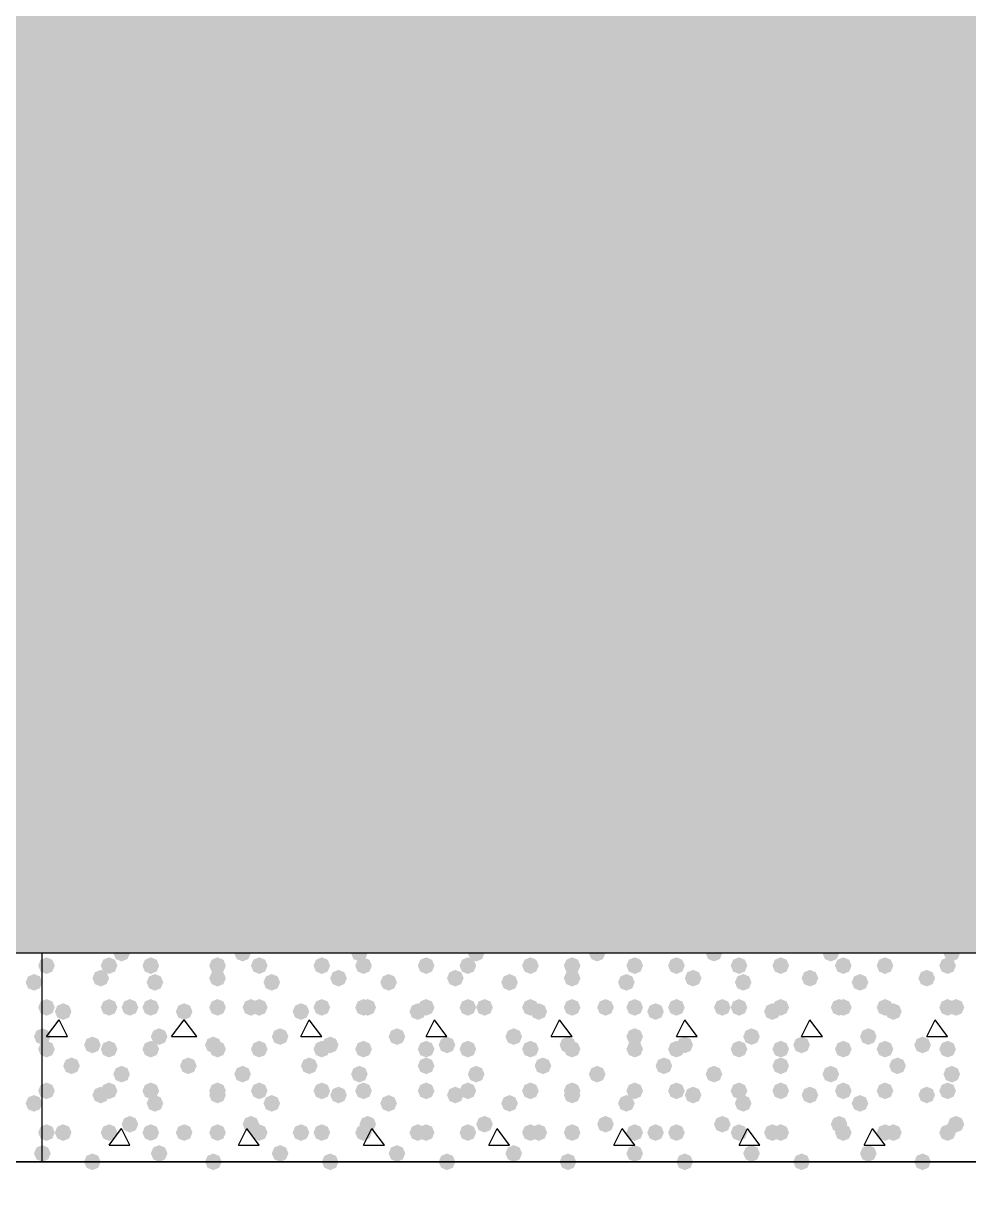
# Model space of a CAD drawing. Header units: millimetres. Extents: x 0 to 420, y 0 to 297.
# Drawn here: x 54.72 to 64.3, y 183.03 to 194.98 of the extents above; entities that cross this region are included whole.
import ezdxf

# ---------------------------------------------------------------- set-up
doc = ezdxf.new("R2010")
doc.units = ezdxf.units.MM
doc.layers.get('0').update_dxf_attribs({"linetype": 'CONTINUOUS'})

msp = doc.modelspace()

# ---------------------------------------------------------------- hatches: boundary and pattern name
at = {"true_color": 0x000008}
h = msp.add_hatch(color=0, dxfattribs=at)
h.paths.add_polyline_path([(201.125667, 204.639333), (39.708667, 204.639333), (201.125667, 185.547)], flags=0)
h.paths.add_polyline_path([(39.708667, 204.639333), (201.125667, 185.547), (39.708667, 185.547)], flags=0)
for points in [[(55.795333, 185.547), (55.770463, 185.487204), (55.710667, 185.462333), (55.650871, 185.487204), (55.626, 185.547), (55.650871, 185.606796), (55.710667, 185.631667), (55.770462, 185.606796)], [(57.023, 185.547), (56.998129, 185.487204), (56.938333, 185.462333), (56.878538, 185.487204), (56.853667, 185.547), (56.878537, 185.606796), (56.938333, 185.631667), (56.998129, 185.606796)], [(58.208333, 185.547), (58.183463, 185.487204), (58.123667, 185.462333), (58.063871, 185.487204), (58.039, 185.547), (58.063871, 185.606796), (58.123667, 185.631667), (58.183462, 185.606796)], [(59.393667, 185.547), (59.368796, 185.487204), (59.309, 185.462333), (59.249204, 185.487204), (59.224333, 185.547), (59.249204, 185.606796), (59.309, 185.631667), (59.368796, 185.606796)], [(60.621333, 185.547), (60.596462, 185.487204), (60.536667, 185.462333), (60.476871, 185.487204), (60.452, 185.547), (60.476871, 185.606796), (60.536667, 185.631667), (60.596462, 185.606796)], [(61.806667, 185.547), (61.781796, 185.487204), (61.722, 185.462333), (61.662204, 185.487204), (61.637333, 185.547), (61.662204, 185.606796), (61.722, 185.631667), (61.781796, 185.606796)], [(62.992, 185.547), (62.967129, 185.487204), (62.907333, 185.462333), (62.847538, 185.487204), (62.822667, 185.547), (62.847537, 185.606796), (62.907333, 185.631667), (62.967129, 185.606796)], [(64.219667, 185.547), (64.194796, 185.487204), (64.135, 185.462333), (64.075204, 185.487204), (64.050333, 185.547), (64.075204, 185.606796), (64.135, 185.631667), (64.194796, 185.606796)], [(55.033333, 185.42), (55.008463, 185.360204), (54.948667, 185.335333), (54.888871, 185.360204), (54.864, 185.42), (54.888871, 185.479796), (54.948667, 185.504667), (55.008462, 185.479796)], [(55.668333, 185.42), (55.643463, 185.360204), (55.583667, 185.335333), (55.523871, 185.360204), (55.499, 185.42), (55.523871, 185.479796), (55.583667, 185.504667), (55.643462, 185.479796)], [(56.091667, 185.42), (56.066796, 185.360204), (56.007, 185.335333), (55.947204, 185.360204), (55.922333, 185.42), (55.947204, 185.479796), (56.007, 185.504667), (56.066796, 185.479796)], [(56.769, 185.42), (56.744129, 185.360204), (56.684333, 185.335333), (56.624538, 185.360204), (56.599667, 185.42), (56.624537, 185.479796), (56.684333, 185.504667), (56.744129, 185.479796)], [(57.192333, 185.42), (57.167463, 185.360204), (57.107667, 185.335333), (57.047871, 185.360204), (57.023, 185.42), (57.047871, 185.479796), (57.107667, 185.504667), (57.167462, 185.479796)], [(57.827333, 185.42), (57.802463, 185.360204), (57.742667, 185.335333), (57.682871, 185.360204), (57.658, 185.42), (57.682871, 185.479796), (57.742667, 185.504667), (57.802462, 185.479796)], [(58.250667, 185.42), (58.225796, 185.360204), (58.166, 185.335333), (58.106204, 185.360204), (58.081333, 185.42), (58.106204, 185.479796), (58.166, 185.504667), (58.225796, 185.479796)], [(58.885667, 185.42), (58.860796, 185.360204), (58.801, 185.335333), (58.741204, 185.360204), (58.716333, 185.42), (58.741204, 185.479796), (58.801, 185.504667), (58.860796, 185.479796)], [(59.309, 185.42), (59.284129, 185.360204), (59.224333, 185.335333), (59.164538, 185.360204), (59.139667, 185.42), (59.164537, 185.479796), (59.224333, 185.504667), (59.284129, 185.479796)], [(59.944, 185.42), (59.919129, 185.360204), (59.859333, 185.335333), (59.799538, 185.360204), (59.774667, 185.42), (59.799537, 185.479796), (59.859333, 185.504667), (59.919129, 185.479796)], [(60.367333, 185.42), (60.342463, 185.360204), (60.282667, 185.335333), (60.222871, 185.360204), (60.198, 185.42), (60.222871, 185.479796), (60.282667, 185.504667), (60.342462, 185.479796)], [(61.002333, 185.42), (60.977463, 185.360204), (60.917667, 185.335333), (60.857871, 185.360204), (60.833, 185.42), (60.857871, 185.479796), (60.917667, 185.504667), (60.977462, 185.479796)], [(61.425667, 185.42), (61.400796, 185.360204), (61.341, 185.335333), (61.281204, 185.360204), (61.256333, 185.42), (61.281204, 185.479796), (61.341, 185.504667), (61.400796, 185.479796)], [(62.060667, 185.42), (62.035796, 185.360204), (61.976, 185.335333), (61.916204, 185.360204), (61.891333, 185.42), (61.916204, 185.479796), (61.976, 185.504667), (62.035796, 185.479796)], [(62.484, 185.42), (62.459129, 185.360204), (62.399333, 185.335333), (62.339538, 185.360204), (62.314667, 185.42), (62.339537, 185.479796), (62.399333, 185.504667), (62.459129, 185.479796)], [(63.119, 185.42), (63.094129, 185.360204), (63.034333, 185.335333), (62.974538, 185.360204), (62.949667, 185.42), (62.974537, 185.479796), (63.034333, 185.504667), (63.094129, 185.479796)], [(63.542333, 185.42), (63.517463, 185.360204), (63.457667, 185.335333), (63.397871, 185.360204), (63.373, 185.42), (63.397871, 185.479796), (63.457667, 185.504667), (63.517462, 185.479796)], [(64.177333, 185.42), (64.152463, 185.360204), (64.092667, 185.335333), (64.032871, 185.360204), (64.008, 185.42), (64.032871, 185.479796), (64.092667, 185.504667), (64.152462, 185.479796)], [(55.583667, 185.293), (55.558796, 185.233204), (55.499, 185.208333), (55.439204, 185.233204), (55.414333, 185.293), (55.439204, 185.352796), (55.499, 185.377667), (55.558796, 185.352796)], [(56.134, 185.250667), (56.109129, 185.190871), (56.049333, 185.166), (55.989538, 185.190871), (55.964667, 185.250667), (55.989537, 185.310462), (56.049333, 185.335333), (56.109129, 185.310463)], [(56.769, 185.293), (56.744129, 185.233204), (56.684333, 185.208333), (56.624538, 185.233204), (56.599667, 185.293), (56.624537, 185.352796), (56.684333, 185.377667), (56.744129, 185.352796)], [(57.319333, 185.250667), (57.294462, 185.190871), (57.234667, 185.166), (57.174871, 185.190871), (57.15, 185.250667), (57.174871, 185.310462), (57.234667, 185.335333), (57.294462, 185.310463)], [(57.996667, 185.293), (57.971796, 185.233204), (57.912, 185.208333), (57.852204, 185.233204), (57.827333, 185.293), (57.852204, 185.352796), (57.912, 185.377667), (57.971796, 185.352796)], [(58.504667, 185.250667), (58.479796, 185.190871), (58.42, 185.166), (58.360204, 185.190871), (58.335333, 185.250667), (58.360204, 185.310462), (58.42, 185.335333), (58.479796, 185.310463)], [(59.182, 185.293), (59.157129, 185.233204), (59.097333, 185.208333), (59.037538, 185.233204), (59.012667, 185.293), (59.037537, 185.352796), (59.097333, 185.377667), (59.157129, 185.352796)], [(59.732333, 185.250667), (59.707463, 185.190871), (59.647667, 185.166), (59.587871, 185.190871), (59.563, 185.250667), (59.587871, 185.310462), (59.647667, 185.335333), (59.707462, 185.310463)], [(60.367333, 185.293), (60.342463, 185.233204), (60.282667, 185.208333), (60.222871, 185.233204), (60.198, 185.293), (60.222871, 185.352796), (60.282667, 185.377667), (60.342462, 185.352796)], [(60.917667, 185.250667), (60.892796, 185.190871), (60.833, 185.166), (60.773204, 185.190871), (60.748333, 185.250667), (60.773204, 185.310462), (60.833, 185.335333), (60.892796, 185.310463)], [(61.595, 185.293), (61.570129, 185.233204), (61.510333, 185.208333), (61.450538, 185.233204), (61.425667, 185.293), (61.450537, 185.352796), (61.510333, 185.377667), (61.570129, 185.352796)], [(62.103, 185.250667), (62.078129, 185.190871), (62.018333, 185.166), (61.958537, 185.190871), (61.933667, 185.250667), (61.958537, 185.310462), (62.018333, 185.335333), (62.078129, 185.310463)], [(62.780333, 185.293), (62.755463, 185.233204), (62.695667, 185.208333), (62.635871, 185.233204), (62.611, 185.293), (62.635871, 185.352796), (62.695667, 185.377667), (62.755462, 185.352796)], [(63.288333, 185.250667), (63.263463, 185.190871), (63.203667, 185.166), (63.143871, 185.190871), (63.119, 185.250667), (63.143871, 185.310462), (63.203667, 185.335333), (63.263462, 185.310463)], [(63.965667, 185.293), (63.940796, 185.233204), (63.881, 185.208333), (63.821204, 185.233204), (63.796333, 185.293), (63.821204, 185.352796), (63.881, 185.377667), (63.940796, 185.352796)], [(55.033333, 184.996667), (55.008463, 184.936871), (54.948667, 184.912), (54.888871, 184.936871), (54.864, 184.996667), (54.888871, 185.056462), (54.948667, 185.081333), (55.008462, 185.056463)], [(55.202667, 184.954333), (55.177796, 184.894537), (55.118, 184.869667), (55.058204, 184.894537), (55.033333, 184.954333), (55.058204, 185.014129), (55.118, 185.039), (55.177796, 185.014129)], [(55.668333, 184.996667), (55.643463, 184.936871), (55.583667, 184.912), (55.523871, 184.936871), (55.499, 184.996667), (55.523871, 185.056462), (55.583667, 185.081333), (55.643462, 185.056463)], [(55.88, 184.996667), (55.855129, 184.936871), (55.795333, 184.912), (55.735538, 184.936871), (55.710667, 184.996667), (55.735537, 185.056462), (55.795333, 185.081333), (55.855129, 185.056463)], [(56.091667, 184.996667), (56.066796, 184.936871), (56.007, 184.912), (55.947204, 184.936871), (55.922333, 184.996667), (55.947204, 185.056462), (56.007, 185.081333), (56.066796, 185.056463)], [(56.430333, 184.954333), (56.405463, 184.894537), (56.345667, 184.869667), (56.285871, 184.894537), (56.261, 184.954333), (56.285871, 185.014129), (56.345667, 185.039), (56.405462, 185.014129)], [(56.769, 184.996667), (56.744129, 184.936871), (56.684333, 184.912), (56.624538, 184.936871), (56.599667, 184.996667), (56.624537, 185.056462), (56.684333, 185.081333), (56.744129, 185.056463)], [(57.107667, 184.996667), (57.082796, 184.936871), (57.023, 184.912), (56.963204, 184.936871), (56.938333, 184.996667), (56.963204, 185.056462), (57.023, 185.081333), (57.082796, 185.056463)], [(57.192333, 184.996667), (57.167463, 184.936871), (57.107667, 184.912), (57.047871, 184.936871), (57.023, 184.996667), (57.047871, 185.056462), (57.107667, 185.081333), (57.167462, 185.056463)], [(57.615667, 184.954333), (57.590796, 184.894537), (57.531, 184.869667), (57.471204, 184.894537), (57.446333, 184.954333), (57.471204, 185.014129), (57.531, 185.039), (57.590796, 185.014129)], [(57.827333, 184.996667), (57.802463, 184.936871), (57.742667, 184.912), (57.682871, 184.936871), (57.658, 184.996667), (57.682871, 185.056462), (57.742667, 185.081333), (57.802462, 185.056463)], [(58.250667, 184.996667), (58.225796, 184.936871), (58.166, 184.912), (58.106204, 184.936871), (58.081333, 184.996667), (58.106204, 185.056462), (58.166, 185.081333), (58.225796, 185.056463)], [(58.293, 184.996667), (58.268129, 184.936871), (58.208333, 184.912), (58.148537, 184.936871), (58.123667, 184.996667), (58.148537, 185.056462), (58.208333, 185.081333), (58.268129, 185.056463)], [(58.801, 184.954333), (58.776129, 184.894537), (58.716333, 184.869667), (58.656537, 184.894537), (58.631667, 184.954333), (58.656537, 185.014129), (58.716333, 185.039), (58.776129, 185.014129)], [(58.885667, 184.996667), (58.860796, 184.936871), (58.801, 184.912), (58.741204, 184.936871), (58.716333, 184.996667), (58.741204, 185.056462), (58.801, 185.081333), (58.860796, 185.056463)], [(59.309, 184.996667), (59.284129, 184.936871), (59.224333, 184.912), (59.164538, 184.936871), (59.139667, 184.996667), (59.164537, 185.056462), (59.224333, 185.081333), (59.284129, 185.056463)], [(59.478333, 184.996667), (59.453463, 184.936871), (59.393667, 184.912), (59.333871, 184.936871), (59.309, 184.996667), (59.333871, 185.056462), (59.393667, 185.081333), (59.453462, 185.056463)], [(59.944, 184.996667), (59.919129, 184.936871), (59.859333, 184.912), (59.799538, 184.936871), (59.774667, 184.996667), (59.799537, 185.056462), (59.859333, 185.081333), (59.919129, 185.056463)], [(60.028667, 184.954333), (60.003796, 184.894537), (59.944, 184.869667), (59.884204, 184.894537), (59.859333, 184.954333), (59.884204, 185.014129), (59.944, 185.039), (60.003796, 185.014129)], [(60.367333, 184.996667), (60.342463, 184.936871), (60.282667, 184.912), (60.222871, 184.936871), (60.198, 184.996667), (60.222871, 185.056462), (60.282667, 185.081333), (60.342462, 185.056463)], [(60.706, 184.996667), (60.681129, 184.936871), (60.621333, 184.912), (60.561537, 184.936871), (60.536667, 184.996667), (60.561537, 185.056462), (60.621333, 185.081333), (60.681129, 185.056463)], [(61.002333, 184.996667), (60.977463, 184.936871), (60.917667, 184.912), (60.857871, 184.936871), (60.833, 184.996667), (60.857871, 185.056462), (60.917667, 185.081333), (60.977462, 185.056463)], [(61.214, 184.954333), (61.189129, 184.894537), (61.129333, 184.869667), (61.069538, 184.894537), (61.044667, 184.954333), (61.069537, 185.014129), (61.129333, 185.039), (61.189129, 185.014129)], [(61.425667, 184.996667), (61.400796, 184.936871), (61.341, 184.912), (61.281204, 184.936871), (61.256333, 184.996667), (61.281204, 185.056462), (61.341, 185.081333), (61.400796, 185.056463)], [(61.891333, 184.996667), (61.866462, 184.936871), (61.806667, 184.912), (61.746871, 184.936871), (61.722, 184.996667), (61.746871, 185.056462), (61.806667, 185.081333), (61.866462, 185.056463)], [(62.060667, 184.996667), (62.035796, 184.936871), (61.976, 184.912), (61.916204, 184.936871), (61.891333, 184.996667), (61.916204, 185.056462), (61.976, 185.081333), (62.035796, 185.056463)], [(62.399333, 184.954333), (62.374462, 184.894537), (62.314667, 184.869667), (62.254871, 184.894537), (62.23, 184.954333), (62.254871, 185.014129), (62.314667, 185.039), (62.374462, 185.014129)], [(62.484, 184.996667), (62.459129, 184.936871), (62.399333, 184.912), (62.339538, 184.936871), (62.314667, 184.996667), (62.339537, 185.056462), (62.399333, 185.081333), (62.459129, 185.056463)], [(63.076667, 184.996667), (63.051796, 184.936871), (62.992, 184.912), (62.932204, 184.936871), (62.907333, 184.996667), (62.932204, 185.056462), (62.992, 185.081333), (63.051796, 185.056463)], [(63.119, 184.996667), (63.094129, 184.936871), (63.034333, 184.912), (62.974538, 184.936871), (62.949667, 184.996667), (62.974537, 185.056462), (63.034333, 185.081333), (63.094129, 185.056463)], [(63.542333, 184.996667), (63.517463, 184.936871), (63.457667, 184.912), (63.397871, 184.936871), (63.373, 184.996667), (63.397871, 185.056462), (63.457667, 185.081333), (63.517462, 185.056463)], [(63.627, 184.954333), (63.602129, 184.894537), (63.542333, 184.869667), (63.482538, 184.894537), (63.457667, 184.954333), (63.482537, 185.014129), (63.542333, 185.039), (63.602129, 185.014129)], [(64.177333, 184.996667), (64.152463, 184.936871), (64.092667, 184.912), (64.032871, 184.936871), (64.008, 184.996667), (64.032871, 185.056462), (64.092667, 185.081333), (64.152462, 185.056463)], [(64.262, 184.996667), (64.237129, 184.936871), (64.177333, 184.912), (64.117538, 184.936871), (64.092667, 184.996667), (64.117537, 185.056462), (64.177333, 185.081333), (64.237129, 185.056463)], [(54.991, 184.700333), (54.966129, 184.640537), (54.906333, 184.615667), (54.846537, 184.640537), (54.821667, 184.700333), (54.846537, 184.760129), (54.906333, 184.785), (54.966129, 184.760129)], [(56.176333, 184.700333), (56.151462, 184.640537), (56.091667, 184.615667), (56.031871, 184.640537), (56.007, 184.700333), (56.031871, 184.760129), (56.091667, 184.785), (56.151462, 184.760129)], [(57.404, 184.700333), (57.379129, 184.640537), (57.319333, 184.615667), (57.259538, 184.640537), (57.234667, 184.700333), (57.259537, 184.760129), (57.319333, 184.785), (57.379129, 184.760129)], [(58.589333, 184.700333), (58.564462, 184.640537), (58.504667, 184.615667), (58.444871, 184.640537), (58.42, 184.700333), (58.444871, 184.760129), (58.504667, 184.785), (58.564462, 184.760129)], [(59.774667, 184.700333), (59.749796, 184.640537), (59.69, 184.615667), (59.630204, 184.640537), (59.605333, 184.700333), (59.630204, 184.760129), (59.69, 184.785), (59.749796, 184.760129)], [(61.002333, 184.700333), (60.977463, 184.640537), (60.917667, 184.615667), (60.857871, 184.640537), (60.833, 184.700333), (60.857871, 184.760129), (60.917667, 184.785), (60.977462, 184.760129)], [(62.187667, 184.700333), (62.162796, 184.640537), (62.103, 184.615667), (62.043204, 184.640537), (62.018333, 184.700333), (62.043204, 184.760129), (62.103, 184.785), (62.162796, 184.760129)], [(63.373, 184.700333), (63.348129, 184.640537), (63.288333, 184.615667), (63.228537, 184.640537), (63.203667, 184.700333), (63.228537, 184.760129), (63.288333, 184.785), (63.348129, 184.760129)], [(55.033333, 184.573333), (55.008463, 184.513537), (54.948667, 184.488667), (54.888871, 184.513537), (54.864, 184.573333), (54.888871, 184.633129), (54.948667, 184.658), (55.008462, 184.633129)], [(55.499, 184.615667), (55.474129, 184.555871), (55.414333, 184.531), (55.354538, 184.555871), (55.329667, 184.615667), (55.354537, 184.675462), (55.414333, 184.700333), (55.474129, 184.675463)], [(55.668333, 184.573333), (55.643463, 184.513537), (55.583667, 184.488667), (55.523871, 184.513537), (55.499, 184.573333), (55.523871, 184.633129), (55.583667, 184.658), (55.643462, 184.633129)], [(56.091667, 184.573333), (56.066796, 184.513537), (56.007, 184.488667), (55.947204, 184.513537), (55.922333, 184.573333), (55.947204, 184.633129), (56.007, 184.658), (56.066796, 184.633129)], [(56.726667, 184.615667), (56.701796, 184.555871), (56.642, 184.531), (56.582204, 184.555871), (56.557333, 184.615667), (56.582204, 184.675462), (56.642, 184.700333), (56.701796, 184.675463)], [(56.769, 184.573333), (56.744129, 184.513537), (56.684333, 184.488667), (56.624538, 184.513537), (56.599667, 184.573333), (56.624537, 184.633129), (56.684333, 184.658), (56.744129, 184.633129)], [(57.192333, 184.573333), (57.167463, 184.513537), (57.107667, 184.488667), (57.047871, 184.513537), (57.023, 184.573333), (57.047871, 184.633129), (57.107667, 184.658), (57.167462, 184.633129)], [(57.827333, 184.573333), (57.802463, 184.513537), (57.742667, 184.488667), (57.682871, 184.513537), (57.658, 184.573333), (57.682871, 184.633129), (57.742667, 184.658), (57.802462, 184.633129)], [(57.912, 184.615667), (57.887129, 184.555871), (57.827333, 184.531), (57.767538, 184.555871), (57.742667, 184.615667), (57.767537, 184.675462), (57.827333, 184.700333), (57.887129, 184.675463)], [(58.250667, 184.573333), (58.225796, 184.513537), (58.166, 184.488667), (58.106204, 184.513537), (58.081333, 184.573333), (58.106204, 184.633129), (58.166, 184.658), (58.225796, 184.633129)], [(58.885667, 184.573333), (58.860796, 184.513537), (58.801, 184.488667), (58.741204, 184.513537), (58.716333, 184.573333), (58.741204, 184.633129), (58.801, 184.658), (58.860796, 184.633129)], [(59.097333, 184.615667), (59.072463, 184.555871), (59.012667, 184.531), (58.952871, 184.555871), (58.928, 184.615667), (58.952871, 184.675462), (59.012667, 184.700333), (59.072462, 184.675463)], [(59.309, 184.573333), (59.284129, 184.513537), (59.224333, 184.488667), (59.164538, 184.513537), (59.139667, 184.573333), (59.164537, 184.633129), (59.224333, 184.658), (59.284129, 184.633129)], [(59.944, 184.573333), (59.919129, 184.513537), (59.859333, 184.488667), (59.799538, 184.513537), (59.774667, 184.573333), (59.799537, 184.633129), (59.859333, 184.658), (59.919129, 184.633129)], [(60.325, 184.615667), (60.300129, 184.555871), (60.240333, 184.531), (60.180538, 184.555871), (60.155667, 184.615667), (60.180537, 184.675462), (60.240333, 184.700333), (60.300129, 184.675463)], [(60.367333, 184.573333), (60.342463, 184.513537), (60.282667, 184.488667), (60.222871, 184.513537), (60.198, 184.573333), (60.222871, 184.633129), (60.282667, 184.658), (60.342462, 184.633129)], [(61.002333, 184.573333), (60.977463, 184.513537), (60.917667, 184.488667), (60.857871, 184.513537), (60.833, 184.573333), (60.857871, 184.633129), (60.917667, 184.658), (60.977462, 184.633129)], [(61.425667, 184.573333), (61.400796, 184.513537), (61.341, 184.488667), (61.281204, 184.513537), (61.256333, 184.573333), (61.281204, 184.633129), (61.341, 184.658), (61.400796, 184.633129)], [(61.510333, 184.615667), (61.485463, 184.555871), (61.425667, 184.531), (61.365871, 184.555871), (61.341, 184.615667), (61.365871, 184.675462), (61.425667, 184.700333), (61.485462, 184.675463)], [(62.060667, 184.573333), (62.035796, 184.513537), (61.976, 184.488667), (61.916204, 184.513537), (61.891333, 184.573333), (61.916204, 184.633129), (61.976, 184.658), (62.035796, 184.633129)], [(62.484, 184.573333), (62.459129, 184.513537), (62.399333, 184.488667), (62.339538, 184.513537), (62.314667, 184.573333), (62.339537, 184.633129), (62.399333, 184.658), (62.459129, 184.633129)], [(62.695667, 184.615667), (62.670796, 184.555871), (62.611, 184.531), (62.551204, 184.555871), (62.526333, 184.615667), (62.551204, 184.675462), (62.611, 184.700333), (62.670796, 184.675463)], [(63.119, 184.573333), (63.094129, 184.513537), (63.034333, 184.488667), (62.974538, 184.513537), (62.949667, 184.573333), (62.974537, 184.633129), (63.034333, 184.658), (63.094129, 184.633129)], [(63.542333, 184.573333), (63.517463, 184.513537), (63.457667, 184.488667), (63.397871, 184.513537), (63.373, 184.573333), (63.397871, 184.633129), (63.457667, 184.658), (63.517462, 184.633129)], [(63.923333, 184.615667), (63.898463, 184.555871), (63.838667, 184.531), (63.778871, 184.555871), (63.754, 184.615667), (63.778871, 184.675462), (63.838667, 184.700333), (63.898462, 184.675463)], [(64.177333, 184.573333), (64.152463, 184.513537), (64.092667, 184.488667), (64.032871, 184.513537), (64.008, 184.573333), (64.032871, 184.633129), (64.092667, 184.658), (64.152462, 184.633129)], [(55.287333, 184.404), (55.262463, 184.344204), (55.202667, 184.319333), (55.142871, 184.344204), (55.118, 184.404), (55.142871, 184.463796), (55.202667, 184.488667), (55.262462, 184.463796)], [(56.472667, 184.404), (56.447796, 184.344204), (56.388, 184.319333), (56.328204, 184.344204), (56.303333, 184.404), (56.328204, 184.463796), (56.388, 184.488667), (56.447796, 184.463796)], [(57.700333, 184.404), (57.675463, 184.344204), (57.615667, 184.319333), (57.555871, 184.344204), (57.531, 184.404), (57.555871, 184.463796), (57.615667, 184.488667), (57.675462, 184.463796)], [(58.885667, 184.404), (58.860796, 184.344204), (58.801, 184.319333), (58.741204, 184.344204), (58.716333, 184.404), (58.741204, 184.463796), (58.801, 184.488667), (58.860796, 184.463796)], [(60.071, 184.404), (60.046129, 184.344204), (59.986333, 184.319333), (59.926537, 184.344204), (59.901667, 184.404), (59.926537, 184.463796), (59.986333, 184.488667), (60.046129, 184.463796)], [(61.298667, 184.404), (61.273796, 184.344204), (61.214, 184.319333), (61.154204, 184.344204), (61.129333, 184.404), (61.154204, 184.463796), (61.214, 184.488667), (61.273796, 184.463796)], [(62.484, 184.404), (62.459129, 184.344204), (62.399333, 184.319333), (62.339538, 184.344204), (62.314667, 184.404), (62.339537, 184.463796), (62.399333, 184.488667), (62.459129, 184.463796)], [(63.669333, 184.404), (63.644462, 184.344204), (63.584667, 184.319333), (63.524871, 184.344204), (63.5, 184.404), (63.524871, 184.463796), (63.584667, 184.488667), (63.644462, 184.463796)], [(55.795333, 184.319333), (55.770463, 184.259537), (55.710667, 184.234667), (55.650871, 184.259537), (55.626, 184.319333), (55.650871, 184.379129), (55.710667, 184.404), (55.770462, 184.379129)], [(57.023, 184.319333), (56.998129, 184.259537), (56.938333, 184.234667), (56.878538, 184.259537), (56.853667, 184.319333), (56.878537, 184.379129), (56.938333, 184.404), (56.998129, 184.379129)], [(58.208333, 184.319333), (58.183463, 184.259537), (58.123667, 184.234667), (58.063871, 184.259537), (58.039, 184.319333), (58.063871, 184.379129), (58.123667, 184.404), (58.183462, 184.379129)], [(59.393667, 184.319333), (59.368796, 184.259537), (59.309, 184.234667), (59.249204, 184.259537), (59.224333, 184.319333), (59.249204, 184.379129), (59.309, 184.404), (59.368796, 184.379129)], [(60.621333, 184.319333), (60.596462, 184.259537), (60.536667, 184.234667), (60.476871, 184.259537), (60.452, 184.319333), (60.476871, 184.379129), (60.536667, 184.404), (60.596462, 184.379129)], [(61.806667, 184.319333), (61.781796, 184.259537), (61.722, 184.234667), (61.662204, 184.259537), (61.637333, 184.319333), (61.662204, 184.379129), (61.722, 184.404), (61.781796, 184.379129)], [(62.992, 184.319333), (62.967129, 184.259537), (62.907333, 184.234667), (62.847538, 184.259537), (62.822667, 184.319333), (62.847537, 184.379129), (62.907333, 184.404), (62.967129, 184.379129)], [(64.219667, 184.319333), (64.194796, 184.259537), (64.135, 184.234667), (64.075204, 184.259537), (64.050333, 184.319333), (64.075204, 184.379129), (64.135, 184.404), (64.194796, 184.379129)], [(55.033333, 184.15), (55.008463, 184.090204), (54.948667, 184.065333), (54.888871, 184.090204), (54.864, 184.15), (54.888871, 184.209796), (54.948667, 184.234667), (55.008462, 184.209796)], [(55.583667, 184.107667), (55.558796, 184.047871), (55.499, 184.023), (55.439204, 184.047871), (55.414333, 184.107667), (55.439204, 184.167462), (55.499, 184.192333), (55.558796, 184.167463)], [(55.668333, 184.15), (55.643463, 184.090204), (55.583667, 184.065333), (55.523871, 184.090204), (55.499, 184.15), (55.523871, 184.209796), (55.583667, 184.234667), (55.643462, 184.209796)], [(56.091667, 184.15), (56.066796, 184.090204), (56.007, 184.065333), (55.947204, 184.090204), (55.922333, 184.15), (55.947204, 184.209796), (56.007, 184.234667), (56.066796, 184.209796)], [(56.769, 184.15), (56.744129, 184.090204), (56.684333, 184.065333), (56.624538, 184.090204), (56.599667, 184.15), (56.624537, 184.209796), (56.684333, 184.234667), (56.744129, 184.209796)], [(56.769, 184.107667), (56.744129, 184.047871), (56.684333, 184.023), (56.624538, 184.047871), (56.599667, 184.107667), (56.624537, 184.167462), (56.684333, 184.192333), (56.744129, 184.167463)], [(57.192333, 184.15), (57.167463, 184.090204), (57.107667, 184.065333), (57.047871, 184.090204), (57.023, 184.15), (57.047871, 184.209796), (57.107667, 184.234667), (57.167462, 184.209796)], [(57.827333, 184.15), (57.802463, 184.090204), (57.742667, 184.065333), (57.682871, 184.090204), (57.658, 184.15), (57.682871, 184.209796), (57.742667, 184.234667), (57.802462, 184.209796)], [(57.996667, 184.107667), (57.971796, 184.047871), (57.912, 184.023), (57.852204, 184.047871), (57.827333, 184.107667), (57.852204, 184.167462), (57.912, 184.192333), (57.971796, 184.167463)], [(58.250667, 184.15), (58.225796, 184.090204), (58.166, 184.065333), (58.106204, 184.090204), (58.081333, 184.15), (58.106204, 184.209796), (58.166, 184.234667), (58.225796, 184.209796)], [(58.885667, 184.15), (58.860796, 184.090204), (58.801, 184.065333), (58.741204, 184.090204), (58.716333, 184.15), (58.741204, 184.209796), (58.801, 184.234667), (58.860796, 184.209796)], [(59.182, 184.107667), (59.157129, 184.047871), (59.097333, 184.023), (59.037538, 184.047871), (59.012667, 184.107667), (59.037537, 184.167462), (59.097333, 184.192333), (59.157129, 184.167463)], [(59.309, 184.15), (59.284129, 184.090204), (59.224333, 184.065333), (59.164538, 184.090204), (59.139667, 184.15), (59.164537, 184.209796), (59.224333, 184.234667), (59.284129, 184.209796)], [(59.944, 184.15), (59.919129, 184.090204), (59.859333, 184.065333), (59.799538, 184.090204), (59.774667, 184.15), (59.799537, 184.209796), (59.859333, 184.234667), (59.919129, 184.209796)], [(60.367333, 184.15), (60.342463, 184.090204), (60.282667, 184.065333), (60.222871, 184.090204), (60.198, 184.15), (60.222871, 184.209796), (60.282667, 184.234667), (60.342462, 184.209796)], [(60.367333, 184.107667), (60.342463, 184.047871), (60.282667, 184.023), (60.222871, 184.047871), (60.198, 184.107667), (60.222871, 184.167462), (60.282667, 184.192333), (60.342462, 184.167463)], [(61.002333, 184.15), (60.977463, 184.090204), (60.917667, 184.065333), (60.857871, 184.090204), (60.833, 184.15), (60.857871, 184.209796), (60.917667, 184.234667), (60.977462, 184.209796)], [(61.425667, 184.15), (61.400796, 184.090204), (61.341, 184.065333), (61.281204, 184.090204), (61.256333, 184.15), (61.281204, 184.209796), (61.341, 184.234667), (61.400796, 184.209796)], [(61.595, 184.107667), (61.570129, 184.047871), (61.510333, 184.023), (61.450538, 184.047871), (61.425667, 184.107667), (61.450537, 184.167462), (61.510333, 184.192333), (61.570129, 184.167463)], [(62.060667, 184.15), (62.035796, 184.090204), (61.976, 184.065333), (61.916204, 184.090204), (61.891333, 184.15), (61.916204, 184.209796), (61.976, 184.234667), (62.035796, 184.209796)], [(62.484, 184.15), (62.459129, 184.090204), (62.399333, 184.065333), (62.339538, 184.090204), (62.314667, 184.15), (62.339537, 184.209796), (62.399333, 184.234667), (62.459129, 184.209796)], [(62.780333, 184.107667), (62.755463, 184.047871), (62.695667, 184.023), (62.635871, 184.047871), (62.611, 184.107667), (62.635871, 184.167462), (62.695667, 184.192333), (62.755462, 184.167463)], [(63.119, 184.15), (63.094129, 184.090204), (63.034333, 184.065333), (62.974538, 184.090204), (62.949667, 184.15), (62.974537, 184.209796), (63.034333, 184.234667), (63.094129, 184.209796)], [(63.542333, 184.15), (63.517463, 184.090204), (63.457667, 184.065333), (63.397871, 184.090204), (63.373, 184.15), (63.397871, 184.209796), (63.457667, 184.234667), (63.517462, 184.209796)], [(63.965667, 184.107667), (63.940796, 184.047871), (63.881, 184.023), (63.821204, 184.047871), (63.796333, 184.107667), (63.821204, 184.167462), (63.881, 184.192333), (63.940796, 184.167463)], [(64.177333, 184.15), (64.152463, 184.090204), (64.092667, 184.065333), (64.032871, 184.090204), (64.008, 184.15), (64.032871, 184.209796), (64.092667, 184.234667), (64.152462, 184.209796)], [(56.134, 184.023), (56.109129, 183.963204), (56.049333, 183.938333), (55.989538, 183.963204), (55.964667, 184.023), (55.989537, 184.082796), (56.049333, 184.107667), (56.109129, 184.082796)], [(57.319333, 184.023), (57.294462, 183.963204), (57.234667, 183.938333), (57.174871, 183.963204), (57.15, 184.023), (57.174871, 184.082796), (57.234667, 184.107667), (57.294462, 184.082796)], [(58.504667, 184.023), (58.479796, 183.963204), (58.42, 183.938333), (58.360204, 183.963204), (58.335333, 184.023), (58.360204, 184.082796), (58.42, 184.107667), (58.479796, 184.082796)], [(59.732333, 184.023), (59.707463, 183.963204), (59.647667, 183.938333), (59.587871, 183.963204), (59.563, 184.023), (59.587871, 184.082796), (59.647667, 184.107667), (59.707462, 184.082796)], [(60.917667, 184.023), (60.892796, 183.963204), (60.833, 183.938333), (60.773204, 183.963204), (60.748333, 184.023), (60.773204, 184.082796), (60.833, 184.107667), (60.892796, 184.082796)], [(62.103, 184.023), (62.078129, 183.963204), (62.018333, 183.938333), (61.958537, 183.963204), (61.933667, 184.023), (61.958537, 184.082796), (62.018333, 184.107667), (62.078129, 184.082796)], [(63.288333, 184.023), (63.263463, 183.963204), (63.203667, 183.938333), (63.143871, 183.963204), (63.119, 184.023), (63.143871, 184.082796), (63.203667, 184.107667), (63.263462, 184.082796)], [(55.88, 183.811333), (55.855129, 183.751537), (55.795333, 183.726667), (55.735538, 183.751537), (55.710667, 183.811333), (55.735537, 183.871129), (55.795333, 183.896), (55.855129, 183.871129)], [(57.107667, 183.811333), (57.082796, 183.751537), (57.023, 183.726667), (56.963204, 183.751537), (56.938333, 183.811333), (56.963204, 183.871129), (57.023, 183.896), (57.082796, 183.871129)], [(58.293, 183.811333), (58.268129, 183.751537), (58.208333, 183.726667), (58.148537, 183.751537), (58.123667, 183.811333), (58.148537, 183.871129), (58.208333, 183.896), (58.268129, 183.871129)], [(59.478333, 183.811333), (59.453463, 183.751537), (59.393667, 183.726667), (59.333871, 183.751537), (59.309, 183.811333), (59.333871, 183.871129), (59.393667, 183.896), (59.453462, 183.871129)], [(60.706, 183.811333), (60.681129, 183.751537), (60.621333, 183.726667), (60.561537, 183.751537), (60.536667, 183.811333), (60.561537, 183.871129), (60.621333, 183.896), (60.681129, 183.871129)], [(61.891333, 183.811333), (61.866462, 183.751537), (61.806667, 183.726667), (61.746871, 183.751537), (61.722, 183.811333), (61.746871, 183.871129), (61.806667, 183.896), (61.866462, 183.871129)], [(63.076667, 183.811333), (63.051796, 183.751537), (62.992, 183.726667), (62.932204, 183.751537), (62.907333, 183.811333), (62.932204, 183.871129), (62.992, 183.896), (63.051796, 183.871129)], [(64.262, 183.811333), (64.237129, 183.751537), (64.177333, 183.726667), (64.117538, 183.751537), (64.092667, 183.811333), (64.117537, 183.871129), (64.177333, 183.896), (64.237129, 183.871129)], [(55.033333, 183.726667), (55.008463, 183.666871), (54.948667, 183.642), (54.888871, 183.666871), (54.864, 183.726667), (54.888871, 183.786462), (54.948667, 183.811333), (55.008462, 183.786463)], [(55.202667, 183.726667), (55.177796, 183.666871), (55.118, 183.642), (55.058204, 183.666871), (55.033333, 183.726667), (55.058204, 183.786462), (55.118, 183.811333), (55.177796, 183.786463)], [(55.668333, 183.726667), (55.643463, 183.666871), (55.583667, 183.642), (55.523871, 183.666871), (55.499, 183.726667), (55.523871, 183.786462), (55.583667, 183.811333), (55.643462, 183.786463)], [(56.091667, 183.726667), (56.066796, 183.666871), (56.007, 183.642), (55.947204, 183.666871), (55.922333, 183.726667), (55.947204, 183.786462), (56.007, 183.811333), (56.066796, 183.786463)], [(56.430333, 183.726667), (56.405463, 183.666871), (56.345667, 183.642), (56.285871, 183.666871), (56.261, 183.726667), (56.285871, 183.786462), (56.345667, 183.811333), (56.405462, 183.786463)], [(56.769, 183.726667), (56.744129, 183.666871), (56.684333, 183.642), (56.624538, 183.666871), (56.599667, 183.726667), (56.624537, 183.786462), (56.684333, 183.811333), (56.744129, 183.786463)], [(57.192333, 183.726667), (57.167463, 183.666871), (57.107667, 183.642), (57.047871, 183.666871), (57.023, 183.726667), (57.047871, 183.786462), (57.107667, 183.811333), (57.167462, 183.786463)], [(57.615667, 183.726667), (57.590796, 183.666871), (57.531, 183.642), (57.471204, 183.666871), (57.446333, 183.726667), (57.471204, 183.786462), (57.531, 183.811333), (57.590796, 183.786463)], [(57.827333, 183.726667), (57.802463, 183.666871), (57.742667, 183.642), (57.682871, 183.666871), (57.658, 183.726667), (57.682871, 183.786462), (57.742667, 183.811333), (57.802462, 183.786463)], [(58.250667, 183.726667), (58.225796, 183.666871), (58.166, 183.642), (58.106204, 183.666871), (58.081333, 183.726667), (58.106204, 183.786462), (58.166, 183.811333), (58.225796, 183.786463)], [(58.801, 183.726667), (58.776129, 183.666871), (58.716333, 183.642), (58.656537, 183.666871), (58.631667, 183.726667), (58.656537, 183.786462), (58.716333, 183.811333), (58.776129, 183.786463)], [(58.885667, 183.726667), (58.860796, 183.666871), (58.801, 183.642), (58.741204, 183.666871), (58.716333, 183.726667), (58.741204, 183.786462), (58.801, 183.811333), (58.860796, 183.786463)], [(59.309, 183.726667), (59.284129, 183.666871), (59.224333, 183.642), (59.164538, 183.666871), (59.139667, 183.726667), (59.164537, 183.786462), (59.224333, 183.811333), (59.284129, 183.786463)], [(59.944, 183.726667), (59.919129, 183.666871), (59.859333, 183.642), (59.799538, 183.666871), (59.774667, 183.726667), (59.799537, 183.786462), (59.859333, 183.811333), (59.919129, 183.786463)], [(60.028667, 183.726667), (60.003796, 183.666871), (59.944, 183.642), (59.884204, 183.666871), (59.859333, 183.726667), (59.884204, 183.786462), (59.944, 183.811333), (60.003796, 183.786463)], [(60.367333, 183.726667), (60.342463, 183.666871), (60.282667, 183.642), (60.222871, 183.666871), (60.198, 183.726667), (60.222871, 183.786462), (60.282667, 183.811333), (60.342462, 183.786463)], [(61.002333, 183.726667), (60.977463, 183.666871), (60.917667, 183.642), (60.857871, 183.666871), (60.833, 183.726667), (60.857871, 183.786462), (60.917667, 183.811333), (60.977462, 183.786463)], [(61.214, 183.726667), (61.189129, 183.666871), (61.129333, 183.642), (61.069538, 183.666871), (61.044667, 183.726667), (61.069537, 183.786462), (61.129333, 183.811333), (61.189129, 183.786463)], [(61.425667, 183.726667), (61.400796, 183.666871), (61.341, 183.642), (61.281204, 183.666871), (61.256333, 183.726667), (61.281204, 183.786462), (61.341, 183.811333), (61.400796, 183.786463)], [(62.060667, 183.726667), (62.035796, 183.666871), (61.976, 183.642), (61.916204, 183.666871), (61.891333, 183.726667), (61.916204, 183.786462), (61.976, 183.811333), (62.035796, 183.786463)], [(62.399333, 183.726667), (62.374462, 183.666871), (62.314667, 183.642), (62.254871, 183.666871), (62.23, 183.726667), (62.254871, 183.786462), (62.314667, 183.811333), (62.374462, 183.786463)], [(62.484, 183.726667), (62.459129, 183.666871), (62.399333, 183.642), (62.339538, 183.666871), (62.314667, 183.726667), (62.339537, 183.786462), (62.399333, 183.811333), (62.459129, 183.786463)], [(63.119, 183.726667), (63.094129, 183.666871), (63.034333, 183.642), (62.974538, 183.666871), (62.949667, 183.726667), (62.974537, 183.786462), (63.034333, 183.811333), (63.094129, 183.786463)], [(63.542333, 183.726667), (63.517463, 183.666871), (63.457667, 183.642), (63.397871, 183.666871), (63.373, 183.726667), (63.397871, 183.786462), (63.457667, 183.811333), (63.517462, 183.786463)], [(63.627, 183.726667), (63.602129, 183.666871), (63.542333, 183.642), (63.482538, 183.666871), (63.457667, 183.726667), (63.482537, 183.786462), (63.542333, 183.811333), (63.602129, 183.786463)], [(64.177333, 183.726667), (64.152463, 183.666871), (64.092667, 183.642), (64.032871, 183.666871), (64.008, 183.726667), (64.032871, 183.786462), (64.092667, 183.811333), (64.152462, 183.786463)], [(54.991, 183.515), (54.966129, 183.455204), (54.906333, 183.430333), (54.846537, 183.455204), (54.821667, 183.515), (54.846537, 183.574796), (54.906333, 183.599667), (54.966129, 183.574796)], [(56.176333, 183.515), (56.151462, 183.455204), (56.091667, 183.430333), (56.031871, 183.455204), (56.007, 183.515), (56.031871, 183.574796), (56.091667, 183.599667), (56.151462, 183.574796)], [(57.404, 183.515), (57.379129, 183.455204), (57.319333, 183.430333), (57.259538, 183.455204), (57.234667, 183.515), (57.259537, 183.574796), (57.319333, 183.599667), (57.379129, 183.574796)], [(58.589333, 183.515), (58.564462, 183.455204), (58.504667, 183.430333), (58.444871, 183.455204), (58.42, 183.515), (58.444871, 183.574796), (58.504667, 183.599667), (58.564462, 183.574796)], [(59.774667, 183.515), (59.749796, 183.455204), (59.69, 183.430333), (59.630204, 183.455204), (59.605333, 183.515), (59.630204, 183.574796), (59.69, 183.599667), (59.749796, 183.574796)], [(61.002333, 183.515), (60.977463, 183.455204), (60.917667, 183.430333), (60.857871, 183.455204), (60.833, 183.515), (60.857871, 183.574796), (60.917667, 183.599667), (60.977462, 183.574796)], [(62.187667, 183.515), (62.162796, 183.455204), (62.103, 183.430333), (62.043204, 183.455204), (62.018333, 183.515), (62.043204, 183.574796), (62.103, 183.599667), (62.162796, 183.574796)], [(63.373, 183.515), (63.348129, 183.455204), (63.288333, 183.430333), (63.228537, 183.455204), (63.203667, 183.515), (63.228537, 183.574796), (63.288333, 183.599667), (63.348129, 183.574796)], [(55.499, 183.430333), (55.474129, 183.370537), (55.414333, 183.345667), (55.354538, 183.370537), (55.329667, 183.430333), (55.354537, 183.490129), (55.414333, 183.515), (55.474129, 183.490129)], [(56.726667, 183.430333), (56.701796, 183.370537), (56.642, 183.345667), (56.582204, 183.370537), (56.557333, 183.430333), (56.582204, 183.490129), (56.642, 183.515), (56.701796, 183.490129)], [(57.912, 183.430333), (57.887129, 183.370537), (57.827333, 183.345667), (57.767538, 183.370537), (57.742667, 183.430333), (57.767537, 183.490129), (57.827333, 183.515), (57.887129, 183.490129)], [(59.097333, 183.430333), (59.072463, 183.370537), (59.012667, 183.345667), (58.952871, 183.370537), (58.928, 183.430333), (58.952871, 183.490129), (59.012667, 183.515), (59.072462, 183.490129)], [(60.325, 183.430333), (60.300129, 183.370537), (60.240333, 183.345667), (60.180538, 183.370537), (60.155667, 183.430333), (60.180537, 183.490129), (60.240333, 183.515), (60.300129, 183.490129)], [(61.510333, 183.430333), (61.485463, 183.370537), (61.425667, 183.345667), (61.365871, 183.370537), (61.341, 183.430333), (61.365871, 183.490129), (61.425667, 183.515), (61.485462, 183.490129)], [(62.695667, 183.430333), (62.670796, 183.370537), (62.611, 183.345667), (62.551204, 183.370537), (62.526333, 183.430333), (62.551204, 183.490129), (62.611, 183.515), (62.670796, 183.490129)], [(63.923333, 183.430333), (63.898463, 183.370537), (63.838667, 183.345667), (63.778871, 183.370537), (63.754, 183.430333), (63.778871, 183.490129), (63.838667, 183.515), (63.898462, 183.490129)]]:
    msp.add_hatch(color=0, dxfattribs=at).paths.add_polyline_path(points, flags=0)
at = {"true_color": 0x000007}
for points in [[(54.906333, 185.250667), (54.881462, 185.190871), (54.821667, 185.166), (54.761871, 185.190871), (54.737, 185.250667), (54.761871, 185.310462), (54.821667, 185.335333), (54.881462, 185.310463)], [(54.906333, 184.023), (54.881462, 183.963204), (54.821667, 183.938333), (54.761871, 183.963204), (54.737, 184.023), (54.761871, 184.082796), (54.821667, 184.107667), (54.881462, 184.082796)]]:
    msp.add_hatch(color=0, dxfattribs=at).paths.add_polyline_path(points, flags=0)

# ---------------------------------------------------------------- linework, layer by layer
at = {"color": 0, "true_color": 0x000007}
for points in [[(38.650333, 185.547), (38.650333, 162.263667), (386.884333, 162.263667), (386.884333, 185.547), (224.409, 185.547), (224.409, 206.756), (201.125667, 206.756), (201.125667, 185.547)], [(38.650333, 185.547), (38.650333, 162.263667), (386.884333, 162.263667), (386.884333, 185.547), (224.409, 185.547), (224.409, 206.756), (201.125667, 206.756), (201.125667, 185.547)], [(52.789667, 185.547), (52.789667, 183.430333), (54.906333, 183.430333), (54.906333, 185.547)]]:
    msp.add_lwpolyline(points, close=True, dxfattribs=at)
at = {"color": 0, "true_color": 0x000008}
msp.add_lwpolyline([(39.708667, 204.639333), (201.125667, 185.547), (39.708667, 185.547)], close=True, dxfattribs=at)
at = {"color": 0, "true_color": 0x0000fd}
msp.add_lwpolyline([(40.767, 164.380333), (384.767667, 164.380333), (384.767667, 183.430333), (222.292333, 183.430333), (222.292333, 204.639333), (203.242333, 204.639333), (203.242333, 183.430333), (40.767, 183.430333)], close=True, dxfattribs=at)
at = {"color": 0, "true_color": 0x000007}
for points in [[(73.956333, 185.547), (54.906333, 185.547)], [(54.906333, 183.430333), (73.956333, 183.430333)]]:
    msp.add_lwpolyline(points, dxfattribs=at)
at = {"color": 0, "true_color": 0x000008}
for points in [[(54.948667, 184.700333), (55.075667, 184.869667)], [(55.160333, 184.700333), (55.075667, 184.869667)], [(56.218667, 184.700333), (56.345667, 184.869667)], [(56.472667, 184.700333), (56.345667, 184.869667)], [(57.531, 184.700333), (57.615667, 184.869667)], [(57.742667, 184.700333), (57.615667, 184.869667)], [(58.801, 184.700333), (58.885667, 184.869667)], [(59.012667, 184.700333), (58.885667, 184.869667)], [(60.071, 184.700333), (60.155667, 184.869667)], [(60.282667, 184.700333), (60.155667, 184.869667)], [(61.341, 184.700333), (61.425667, 184.869667)], [(61.552667, 184.700333), (61.425667, 184.869667)], [(62.611, 184.700333), (62.695667, 184.869667)], [(62.822667, 184.700333), (62.695667, 184.869667)], [(63.881, 184.700333), (63.965667, 184.869667)], [(64.092667, 184.700333), (63.965667, 184.869667)], [(54.948667, 184.700333), (55.160333, 184.700333)], [(56.218667, 184.700333), (56.472667, 184.700333)], [(57.531, 184.700333), (57.742667, 184.700333)], [(58.801, 184.700333), (59.012667, 184.700333)], [(60.071, 184.700333), (60.282667, 184.700333)], [(61.341, 184.700333), (61.552667, 184.700333)], [(62.611, 184.700333), (62.822667, 184.700333)], [(63.881, 184.700333), (64.092667, 184.700333)], [(55.583667, 183.599667), (55.710667, 183.769)], [(55.795333, 183.599667), (55.710667, 183.769)], [(56.896, 183.599667), (56.980667, 183.769)], [(57.107667, 183.599667), (56.980667, 183.769)], [(58.166, 183.599667), (58.250667, 183.769)], [(58.377667, 183.599667), (58.250667, 183.769)], [(59.436, 183.599667), (59.520667, 183.769)], [(59.647667, 183.599667), (59.520667, 183.769)], [(60.706, 183.599667), (60.790667, 183.769)], [(60.917667, 183.599667), (60.790667, 183.769)], [(61.976, 183.599667), (62.060667, 183.769)], [(62.187667, 183.599667), (62.060667, 183.769)], [(63.246, 183.599667), (63.330667, 183.769)], [(63.457667, 183.599667), (63.330667, 183.769)], [(55.583667, 183.599667), (55.795333, 183.599667)], [(56.896, 183.599667), (57.107667, 183.599667)], [(58.166, 183.599667), (58.377667, 183.599667)], [(59.436, 183.599667), (59.647667, 183.599667)], [(60.706, 183.599667), (60.917667, 183.599667)], [(61.976, 183.599667), (62.187667, 183.599667)], [(63.246, 183.599667), (63.457667, 183.599667)]]:
    msp.add_lwpolyline(points, dxfattribs=at)

doc.saveas('drawing.dxf')
